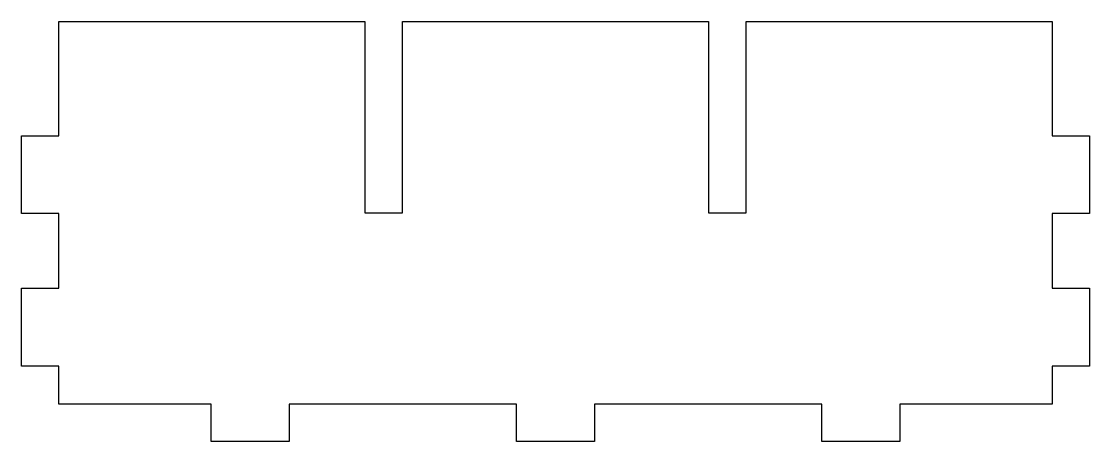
# Model space of a CAD drawing. Header units: millimetres. Extents: x 0 to 140, y 0 to 55.
import ezdxf

# ---------------------------------------------------------------- set-up
doc = ezdxf.new("R2010")
doc.units = ezdxf.units.MM

msp = doc.modelspace()

# ---------------------------------------------------------------- linework, layer by layer
at = {"color": 0}
msp.add_lwpolyline([(140, 29.89), (135.1, 29.89), (135.1, 20.11), (140, 20.11), (140, 9.89), (135.1, 9.89), (135.1, 4.9), (115.11, 4.9), (115.11, 0), (104.89, 0), (104.89, 4.9), (75.11, 4.9), (75.11, 0), (64.89, 0), (64.89, 4.9), (35.11, 4.9), (35.11, 0), (24.89, 0), (24.89, 4.9), (4.9, 4.9), (4.9, 9.89), (0, 9.89), (0, 20.11), (4.9, 20.11), (4.9, 29.89), (0, 29.89), (0, 40.11), (4.9, 40.11), (4.9, 45.1), (4.9, 49.89), (4.9, 55.1), (45.03, 55.1), (45.03, 30), (49.93, 30), (49.93, 55.1), (90.07, 55.1), (90.07, 30), (94.97, 30), (94.97, 55.1), (135.1, 55.1), (135.1, 49.89), (135.1, 45.1), (135.1, 40.11), (140, 40.11), (140, 29.89)], dxfattribs=at)

doc.saveas('drawing.dxf')
